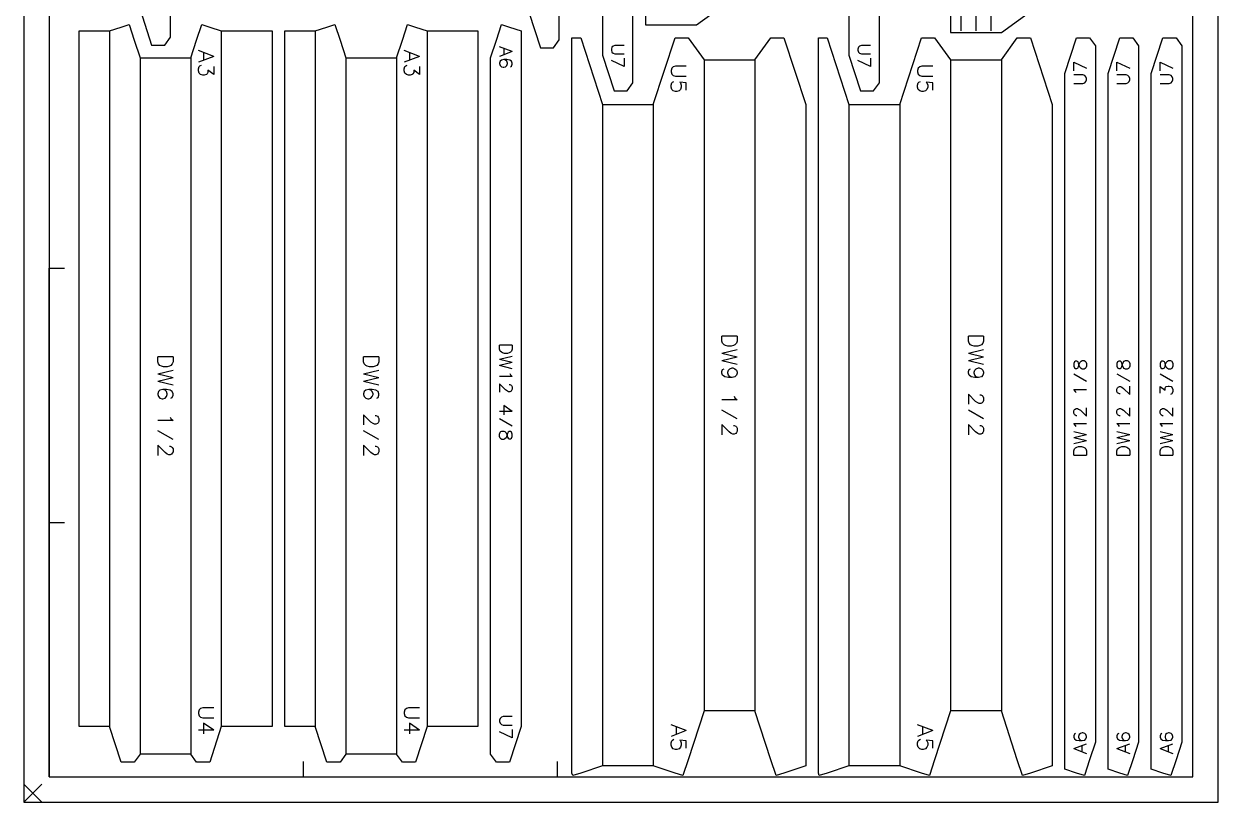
# Model space of a CAD drawing. Extents: x 0 to 235, y 0 to 300.
# Drawn here: x 0 to 235, y 0 to 153 of the extents above; entities that cross this region are included whole.
import ezdxf

# ---------------------------------------------------------------- set-up
doc = ezdxf.new("R2010")
doc.units = 0
for name, color, linetype in [('CORTE', 1, 'Continuous'), ('EJE', 4, 'Continuous'), ('PLIEGUE', 3, 'Continuous'), ('REFERENCIA', 8, 'Continuous'), ('ROTULO', 5, 'Continuous')]:
    doc.layers.add(name, color=color, linetype=linetype)

msp = doc.modelspace()

# ---------------------------------------------------------------- linework, layer by layer
at = {"layer": 'CORTE', "color": 1, "linetype": 'CONTINUOUS'}
for points in [[(22.85, 292.6652), (22.85, 155.8472), (25.1338, 148.85), (25.1338, 148.85), (26.6983, 148.85), (27.7177, 148.85), (27.7177, 148.85), (28.85, 150.4106), (28.85, 287.3289), (27.7177, 290.798), (27.7177, 290.798), (26.6983, 293.9212), (26.6983, 293.9212), (25.1338, 293.4106)], [(99.35, 292.1652), (99.35, 155.3472), (101.6338, 148.35), (101.6338, 148.35), (103.1983, 148.35), (104.2177, 148.35), (104.2177, 148.35), (105.35, 149.9106), (105.35, 286.8289), (104.2177, 290.298), (104.2177, 290.298), (103.1983, 293.4212), (103.1983, 293.4212), (101.6338, 292.9106)], [(113.85, 283.6652), (113.85, 146.8472), (116.1338, 139.85), (116.1338, 139.85), (117.6983, 139.85), (118.7177, 139.85), (118.7177, 139.85), (119.85, 141.4106), (119.85, 278.3289), (118.7177, 281.798), (118.7177, 281.798), (117.6983, 284.9212), (117.6983, 284.9212), (116.1338, 284.4106)], [(162.35, 283.6652), (162.35, 146.8472), (164.6338, 139.85), (164.6338, 139.85), (166.1983, 139.85), (167.2177, 139.85), (167.2177, 139.85), (168.35, 141.4106), (168.35, 278.3289), (167.2177, 281.798), (167.2177, 281.798), (166.1983, 284.9212), (166.1983, 284.9212), (164.6338, 284.4106)], [(122.35, 198.85), (122.35, 152.85), (132.35, 152.85), (147.65, 163.95), (150.75, 173.45), (151.35, 176.35), (147.05, 189.65), (132.35, 198.85)], [(182.35, 197.35), (182.35, 151.35), (192.35, 151.35), (207.65, 162.45), (210.75, 171.95), (211.35, 174.85), (207.05, 188.15), (192.35, 197.35)], [(48.85, 151.6652), (48.85, 14.8472), (38.85, 14.8472), (38.85, 14.8472), (36.5662, 7.85), (36.5662, 7.85), (35.0017, 7.85), (33.9823, 7.85), (33.9823, 7.85), (32.85, 9.4106), (32.85, 9.4106), (22.85, 9.4106), (22.85, 9.4106), (21.7177, 7.85), (21.7177, 7.85), (20.6983, 7.85), (19.1338, 7.85), (19.1338, 7.85), (16.85, 14.8472), (16.85, 14.8472), (10.85, 14.8472), (10.85, 151.6652), (16.85, 151.6652), (19.1338, 152.4106), (20.6983, 152.9212), (20.6983, 152.9212), (21.7177, 149.798), (21.7177, 149.798), (22.85, 146.3289), (22.85, 146.3289), (32.85, 146.3289), (32.85, 146.3289), (33.9823, 149.798), (33.9823, 149.798), (35.0017, 152.9212), (35.0017, 152.9212), (36.5662, 152.4106), (38.85, 151.6652)], [(89.35, 151.6652), (89.35, 14.8472), (79.35, 14.8472), (79.35, 14.8472), (77.0662, 7.85), (77.0662, 7.85), (75.5017, 7.85), (74.4823, 7.85), (74.4823, 7.85), (73.35, 9.4106), (73.35, 9.4106), (63.35, 9.4106), (63.35, 9.4106), (62.2177, 7.85), (62.2177, 7.85), (61.1983, 7.85), (59.6338, 7.85), (59.6338, 7.85), (57.35, 14.8472), (57.35, 14.8472), (51.35, 14.8472), (51.35, 151.6652), (57.35, 151.6652), (59.6338, 152.4106), (61.1983, 152.9212), (61.1983, 152.9212), (62.2177, 149.798), (62.2177, 149.798), (63.35, 146.3289), (63.35, 146.3289), (73.35, 146.3289), (73.35, 146.3289), (74.4823, 149.798), (74.4823, 149.798), (75.5017, 152.9212), (75.5017, 152.9212), (77.0662, 152.4106), (79.35, 151.6652)], [(97.85, 151.6652), (97.85, 14.8472), (95.5662, 7.85), (95.5662, 7.85), (94.0017, 7.85), (92.9823, 7.85), (92.9823, 7.85), (91.85, 9.4106), (91.85, 146.3289), (92.9823, 149.798), (92.9823, 149.798), (94.0017, 152.9212), (94.0017, 152.9212), (95.5662, 152.4106)], [(153.85, 137.1486), (153.85, 7.1111), (149.5662, 5.7129), (148.0017, 5.2022), (148.0017, 5.2022), (146.9823, 8.3255), (146.9823, 8.3255), (143.85, 17.9223), (143.85, 17.9223), (133.85, 17.9223), (133.85, 17.9223), (130.7177, 8.3255), (130.7177, 8.3255), (129.6983, 5.2022), (129.6983, 5.2022), (128.1338, 5.7129), (123.85, 7.1111), (113.85, 7.1111), (109.5662, 5.7129), (108.0017, 5.2022), (108.0017, 5.2022), (107.85, 5.667), (107.85, 150.2735), (108.0017, 150.2735), (109.5662, 150.2735), (109.5662, 150.2735), (113.85, 137.1486), (113.85, 137.1486), (123.85, 137.1486), (123.85, 137.1486), (128.1338, 150.2735), (128.1338, 150.2735), (129.6983, 150.2735), (130.7177, 150.2735), (130.7177, 150.2735), (133.85, 145.9562), (133.85, 145.9562), (143.85, 145.9562), (143.85, 145.9562), (146.9823, 150.2735), (146.9823, 150.2735), (148.0017, 150.2735), (149.5662, 150.2735), (149.5662, 150.2735)], [(202.35, 137.1486), (202.35, 7.1111), (198.0662, 5.7129), (196.5017, 5.2022), (196.5017, 5.2022), (195.4823, 8.3255), (195.4823, 8.3255), (192.35, 17.9223), (192.35, 17.9223), (182.35, 17.9223), (182.35, 17.9223), (179.2177, 8.3255), (179.2177, 8.3255), (178.1983, 5.2022), (178.1983, 5.2022), (176.6338, 5.7129), (172.35, 7.1111), (162.35, 7.1111), (158.0662, 5.7129), (156.5017, 5.2022), (156.5017, 5.2022), (156.35, 5.667), (156.35, 150.2735), (156.5017, 150.2735), (158.0662, 150.2735), (158.0662, 150.2735), (162.35, 137.1486), (162.35, 137.1486), (172.35, 137.1486), (172.35, 137.1486), (176.6338, 150.2735), (176.6338, 150.2735), (178.1983, 150.2735), (179.2177, 150.2735), (179.2177, 150.2735), (182.35, 145.9562), (182.35, 145.9562), (192.35, 145.9562), (192.35, 145.9562), (195.4823, 150.2735), (195.4823, 150.2735), (196.5017, 150.2735), (198.0662, 150.2735), (198.0662, 150.2735)], [(204.85, 6.4583), (204.85, 143.2763), (207.1338, 150.2735), (207.1338, 150.2735), (208.6983, 150.2735), (209.7177, 150.2735), (209.7177, 150.2735), (210.85, 148.7129), (210.85, 11.7946), (209.7177, 8.3255), (209.7177, 8.3255), (208.6983, 5.2022), (208.6983, 5.2022), (207.1338, 5.7129)], [(213.35, 6.4583), (213.35, 143.2763), (215.6338, 150.2735), (215.6338, 150.2735), (217.1983, 150.2735), (218.2177, 150.2735), (218.2177, 150.2735), (219.35, 148.7129), (219.35, 11.7946), (218.2177, 8.3255), (218.2177, 8.3255), (217.1983, 5.2022), (217.1983, 5.2022), (215.6338, 5.7129)], [(221.85, 6.4583), (221.85, 143.2763), (224.1338, 150.2735), (224.1338, 150.2735), (225.6983, 150.2735), (226.7177, 150.2735), (226.7177, 150.2735), (227.85, 148.7129), (227.85, 11.7946), (226.7177, 8.3255), (226.7177, 8.3255), (225.6983, 5.2022), (225.6983, 5.2022), (224.1338, 5.7129)]]:
    msp.add_lwpolyline(points, close=True, dxfattribs=at)
at = {"layer": 'EJE', "color": 4, "linetype": 'CONTINUOUS'}
for p, q in [((184.35, 197.05), (184.35, 151.65)), ((190.35, 151.65), (190.35, 173.3708))]:
    msp.add_line(p, q, dxfattribs=at)
msp.add_lwpolyline([(187.35, 174.35), (187.35, 172.85), (187.35, 151.65)], dxfattribs=at)
at = {"layer": 'PLIEGUE', "color": 3, "linetype": 'CONTINUOUS'}
for p, q in [((16.85, 151.6652), (16.85, 14.8472)), ((38.85, 151.6652), (38.85, 14.8472)), ((57.35, 151.6652), (57.35, 14.8472)), ((79.35, 151.6652), (79.35, 14.8472)), ((22.85, 146.3289), (22.85, 9.4106)), ((32.85, 146.3289), (32.85, 9.4106)), ((63.35, 146.3289), (63.35, 9.4106)), ((73.35, 146.3289), (73.35, 9.4106)), ((133.85, 145.9562), (133.85, 17.9223)), ((143.85, 145.9562), (143.85, 17.9223)), ((182.35, 145.9562), (182.35, 17.9223)), ((192.35, 145.9562), (192.35, 17.9223)), ((113.85, 137.1486), (113.85, 7.1111)), ((123.85, 137.1486), (123.85, 7.1111)), ((162.35, 137.1486), (162.35, 7.1111)), ((172.35, 137.1486), (172.35, 7.1111))]:
    msp.add_line(p, q, dxfattribs=at)
at = {"layer": 'REFERENCIA', "color": 8, "linetype": 'CONTINUOUS'}
for p, q in [((0, 0), (3.5, 3.5)), ((0, 3.5), (3.5, 0))]:
    msp.add_line(p, q, dxfattribs=at)
for points in [[(0, 0), (235, 0), (235, 300), (0, 300), (0, 0)], [(5, 5), (230, 5), (230, 295), (5, 295), (5, 5)]]:
    msp.add_lwpolyline(points, dxfattribs=at)
at = {"layer": 'ROTULO', "color": 5, "linetype": 'CONTINUOUS'}
for p, q in [((96.1, 147.5905), (93.6, 148.5429)), ((94.4333, 148.1857), (94.4333, 146.9953)), ((37.35, 146.6341), (34.35, 147.7769)), ((37.35, 146.6341), (34.35, 145.4912)), ((35.35, 147.3484), (35.35, 145.9198)), ((77.85, 146.6341), (74.85, 147.7769)), ((77.85, 146.6341), (74.85, 145.4912)), ((75.85, 147.3484), (75.85, 145.9198)), ((96.1, 147.5905), (93.6, 146.6381)), ((118.1, 144.6332), (115.6, 145.8237)), ((118.1, 146.2999), (118.1, 144.6332)), ((166.6, 144.6332), (164.1, 145.8237)), ((166.6, 146.2999), (166.6, 144.6332)), ((206.6, 145.4903), (209.1, 144.2998)), ((206.6, 143.8236), (206.6, 145.4903)), ((215.1, 145.4903), (217.6, 144.2998)), ((215.1, 143.8236), (215.1, 145.4903)), ((223.6, 145.4903), (226.1, 144.2998)), ((223.6, 143.8236), (223.6, 145.4903)), ((5, 5), (5, 105)), ((5, 105), (8, 105)), ((140.35, 91.6536), (137.35, 91.6536)), ((188.85, 91.6536), (185.85, 91.6536)), ((96.1, 89.8737), (93.6, 89.8737)), ((29.35, 87.584), (26.35, 87.584)), ((69.85, 87.584), (66.85, 87.584)), ((96.1, 87.6118), (93.6, 87.0166)), ((96.1, 86.4214), (93.6, 87.0166)), ((140.35, 88.9393), (137.35, 88.225)), ((140.35, 87.5107), (137.35, 88.225)), ((140.35, 87.5107), (137.35, 86.7964)), ((188.85, 88.9393), (185.85, 88.225)), ((188.85, 87.5107), (185.85, 88.225)), ((188.85, 87.5107), (185.85, 86.7964)), ((29.35, 84.8697), (26.35, 84.1555)), ((69.85, 84.8697), (66.85, 84.1555)), ((96.1, 86.4214), (93.6, 85.8261)), ((96.1, 85.2309), (93.6, 85.8261)), ((140.35, 86.0821), (137.35, 86.7964)), ((188.85, 86.0821), (185.85, 86.7964)), ((29.35, 83.4412), (26.35, 84.1555)), ((29.35, 83.4412), (26.35, 82.7269)), ((29.35, 82.0126), (26.35, 82.7269)), ((69.85, 83.4412), (66.85, 84.1555)), ((69.85, 83.4412), (66.85, 82.7269)), ((69.85, 82.0126), (66.85, 82.7269)), ((206.6, 84.2021), (209.1, 82.7736)), ((215.1, 84.2021), (217.6, 82.7736)), ((223.6, 84.2021), (226.1, 82.7736)), ((96.1, 76.7785), (93.6, 76.7785)), ((96.1, 73.9214), (93.6, 75.3499)), ((140.35, 75.3678), (137.35, 77.0821)), ((188.85, 75.3678), (185.85, 77.0821)), ((29.35, 71.2983), (26.35, 73.0126)), ((69.85, 71.2983), (66.85, 73.0126)), ((206.6, 72.8926), (209.1, 72.2974)), ((215.1, 72.8926), (217.6, 72.2974)), ((223.6, 72.8926), (226.1, 72.2974)), ((206.6, 71.7021), (209.1, 72.2974)), ((206.6, 71.7021), (209.1, 71.1069)), ((206.6, 70.5116), (209.1, 71.1069)), ((215.1, 71.7021), (217.6, 72.2974)), ((215.1, 71.7021), (217.6, 71.1069)), ((215.1, 70.5116), (217.6, 71.1069)), ((223.6, 71.7021), (226.1, 72.2974)), ((223.6, 71.7021), (226.1, 71.1069)), ((223.6, 70.5116), (226.1, 71.1069)), ((206.6, 68.2497), (209.1, 68.2497)), ((215.1, 68.2497), (217.6, 68.2497)), ((223.6, 68.2497), (226.1, 68.2497)), ((5, 55), (8, 55)), ((37.35, 14.1134), (34.35, 14.1134)), ((77.85, 14.1134), (74.85, 14.1134)), ((96.1, 14.2999), (96.1, 12.6332)), ((130.35, 14.0609), (127.35, 15.2037)), ((128.35, 14.7751), (128.35, 13.3466)), ((178.85, 14.0609), (175.85, 15.2037)), ((176.85, 14.7751), (176.85, 13.3466)), ((96.1, 12.6332), (93.6, 13.8237)), ((130.35, 14.0609), (127.35, 12.918)), ((178.85, 14.0609), (175.85, 12.918)), ((206.6, 10.533), (209.1, 11.4854)), ((206.6, 10.533), (209.1, 9.5806)), ((208.2667, 9.9378), (208.2667, 11.1282)), ((215.1, 10.533), (217.6, 11.4854)), ((215.1, 10.533), (217.6, 9.5806)), ((216.7667, 9.9378), (216.7667, 11.1282)), ((223.6, 10.533), (226.1, 11.4854)), ((223.6, 10.533), (226.1, 9.5806)), ((225.2667, 9.9378), (225.2667, 11.1282)), ((55, 5), (55, 8)), ((105, 5), (105, 8)), ((5, 5), (105, 5))]:
    msp.add_line(p, q, dxfattribs=at)
for points in [[(118.1, 148.7999), (116.3143, 148.7999), (115.9571, 148.6808), (115.719, 148.4427), (115.6, 148.0856), (115.6, 147.8475), (115.719, 147.4903), (115.9571, 147.2522), (116.3143, 147.1332), (118.1, 147.1332)], [(166.6, 148.7999), (164.8143, 148.7999), (164.4571, 148.6808), (164.219, 148.4427), (164.1, 148.0856), (164.1, 147.8475), (164.219, 147.4903), (164.4571, 147.2522), (164.8143, 147.1332), (166.6, 147.1332)], [(95.7429, 144.6143), (95.981, 144.7334), (96.1, 145.0905), (96.1, 145.3286), (95.981, 145.6857), (95.6238, 145.9238), (95.0286, 146.0429), (94.4333, 146.0429), (93.9571, 145.9238), (93.719, 145.6857), (93.6, 145.3286), (93.6, 145.2095), (93.719, 144.8524), (93.9571, 144.6143), (94.3143, 144.4953), (94.4333, 144.4953), (94.7905, 144.6143), (95.0286, 144.8524), (95.1476, 145.2095), (95.1476, 145.3286), (95.0286, 145.6857), (94.7905, 145.9238), (94.4333, 146.0429)], [(37.35, 144.6341), (37.35, 143.0626), (36.2071, 143.9198), (36.2071, 143.4912), (36.0643, 143.2055), (35.9214, 143.0626), (35.4929, 142.9198), (35.2071, 142.9198), (34.7786, 143.0626), (34.4929, 143.3484), (34.35, 143.7769), (34.35, 144.2055), (34.4929, 144.6341), (34.6357, 144.7769), (34.9214, 144.9198)], [(77.85, 144.6341), (77.85, 143.0626), (76.7071, 143.9198), (76.7071, 143.4912), (76.5643, 143.2055), (76.4214, 143.0626), (75.9929, 142.9198), (75.7071, 142.9198), (75.2786, 143.0626), (74.9929, 143.3484), (74.85, 143.7769), (74.85, 144.2055), (74.9929, 144.6341), (75.1357, 144.7769), (75.4214, 144.9198)], [(130.35, 144.7243), (128.2071, 144.7243), (127.7786, 144.5815), (127.4929, 144.2958), (127.35, 143.8672), (127.35, 143.5815), (127.4929, 143.1529), (127.7786, 142.8672), (128.2071, 142.7243), (130.35, 142.7243)], [(178.85, 144.7243), (176.7071, 144.7243), (176.2786, 144.5815), (175.9929, 144.2958), (175.85, 143.8672), (175.85, 143.5815), (175.9929, 143.1529), (176.2786, 142.8672), (176.7071, 142.7243), (178.85, 142.7243)], [(130.35, 140.0101), (130.35, 141.4386), (129.0643, 141.5815), (129.2071, 141.4386), (129.35, 141.0101), (129.35, 140.5815), (129.2071, 140.1529), (128.9214, 139.8672), (128.4929, 139.7243), (128.2071, 139.7243), (127.7786, 139.8672), (127.4929, 140.1529), (127.35, 140.5815), (127.35, 141.0101), (127.4929, 141.4386), (127.6357, 141.5815), (127.9214, 141.7243)], [(178.85, 140.0101), (178.85, 141.4386), (177.5643, 141.5815), (177.7071, 141.4386), (177.85, 141.0101), (177.85, 140.5815), (177.7071, 140.1529), (177.4214, 139.8672), (176.9929, 139.7243), (176.7071, 139.7243), (176.2786, 139.8672), (175.9929, 140.1529), (175.85, 140.5815), (175.85, 141.0101), (175.9929, 141.4386), (176.1357, 141.5815), (176.4214, 141.7243)], [(206.6, 141.3236), (208.3857, 141.3236), (208.7429, 141.4427), (208.981, 141.6808), (209.1, 142.0379), (209.1, 142.276), (208.981, 142.6332), (208.7429, 142.8713), (208.3857, 142.9903), (206.6, 142.9903)], [(215.1, 141.3236), (216.8857, 141.3236), (217.2429, 141.4427), (217.481, 141.6808), (217.6, 142.0379), (217.6, 142.276), (217.481, 142.6332), (217.2429, 142.8713), (216.8857, 142.9903), (215.1, 142.9903)], [(223.6, 141.3236), (225.3857, 141.3236), (225.7429, 141.4427), (225.981, 141.6808), (226.1, 142.0379), (226.1, 142.276), (225.981, 142.6332), (225.7429, 142.8713), (225.3857, 142.9903), (223.6, 142.9903)], [(140.35, 91.6536), (140.35, 90.6536), (140.2071, 90.225), (139.9214, 89.9393), (139.6357, 89.7964), (139.2071, 89.6536), (138.4929, 89.6536), (138.0643, 89.7964), (137.7786, 89.9393), (137.4929, 90.225), (137.35, 90.6536), (137.35, 91.6536)], [(188.85, 91.6536), (188.85, 90.6536), (188.7071, 90.225), (188.4214, 89.9393), (188.1357, 89.7964), (187.7071, 89.6536), (186.9929, 89.6536), (186.5643, 89.7964), (186.2786, 89.9393), (185.9929, 90.225), (185.85, 90.6536), (185.85, 91.6536)], [(96.1, 89.8737), (96.1, 89.0404), (95.981, 88.6833), (95.7429, 88.4452), (95.5048, 88.3261), (95.1476, 88.2071), (94.5524, 88.2071), (94.1952, 88.3261), (93.9571, 88.4452), (93.719, 88.6833), (93.6, 89.0404), (93.6, 89.8737)], [(29.35, 87.584), (29.35, 86.584), (29.2071, 86.1555), (28.9214, 85.8697), (28.6357, 85.7269), (28.2071, 85.584), (27.4929, 85.584), (27.0643, 85.7269), (26.7786, 85.8697), (26.4929, 86.1555), (26.35, 86.584), (26.35, 87.584)], [(69.85, 87.584), (69.85, 86.584), (69.7071, 86.1555), (69.4214, 85.8697), (69.1357, 85.7269), (68.7071, 85.584), (67.9929, 85.584), (67.5643, 85.7269), (67.2786, 85.8697), (66.9929, 86.1555), (66.85, 86.584), (66.85, 87.584)], [(139.35, 83.5107), (138.9214, 83.6536), (138.6357, 83.9393), (138.4929, 84.3678), (138.4929, 84.5107), (138.6357, 84.9393), (138.9214, 85.225), (139.35, 85.3678), (139.4929, 85.3678), (139.9214, 85.225), (140.2071, 84.9393), (140.35, 84.5107), (140.35, 84.3678), (140.2071, 83.9393), (139.9214, 83.6536), (139.35, 83.5107), (138.6357, 83.5107), (137.9214, 83.6536), (137.4929, 83.9393), (137.35, 84.3678), (137.35, 84.6536), (137.4929, 85.0821), (137.7786, 85.225)], [(187.85, 83.5107), (187.4214, 83.6536), (187.1357, 83.9393), (186.9929, 84.3678), (186.9929, 84.5107), (187.1357, 84.9393), (187.4214, 85.225), (187.85, 85.3678), (187.9929, 85.3678), (188.4214, 85.225), (188.7071, 84.9393), (188.85, 84.5107), (188.85, 84.3678), (188.7071, 83.9393), (188.4214, 83.6536), (187.85, 83.5107), (187.1357, 83.5107), (186.4214, 83.6536), (185.9929, 83.9393), (185.85, 84.3678), (185.85, 84.6536), (185.9929, 85.0821), (186.2786, 85.225)], [(206.6, 85.7497), (206.719, 85.3926), (206.9571, 85.2736), (207.1952, 85.2736), (207.4333, 85.3926), (207.5524, 85.6307), (207.6714, 86.1069), (207.7905, 86.464), (208.0286, 86.7021), (208.2667, 86.8212), (208.6238, 86.8212), (208.8619, 86.7021), (208.981, 86.5831), (209.1, 86.2259), (209.1, 85.7497), (208.981, 85.3926), (208.8619, 85.2736), (208.6238, 85.1545), (208.2667, 85.1545), (208.0286, 85.2736), (207.7905, 85.5116), (207.6714, 85.8688), (207.5524, 86.345), (207.4333, 86.5831), (207.1952, 86.7021), (206.9571, 86.7021), (206.719, 86.5831), (206.6, 86.2259), (206.6, 85.7497)], [(215.1, 85.7497), (215.219, 85.3926), (215.4571, 85.2736), (215.6952, 85.2736), (215.9333, 85.3926), (216.0524, 85.6307), (216.1714, 86.1069), (216.2905, 86.464), (216.5286, 86.7021), (216.7667, 86.8212), (217.1238, 86.8212), (217.3619, 86.7021), (217.481, 86.5831), (217.6, 86.2259), (217.6, 85.7497), (217.481, 85.3926), (217.3619, 85.2736), (217.1238, 85.1545), (216.7667, 85.1545), (216.5286, 85.2736), (216.2905, 85.5116), (216.1714, 85.8688), (216.0524, 86.345), (215.9333, 86.5831), (215.6952, 86.7021), (215.4571, 86.7021), (215.219, 86.5831), (215.1, 86.2259), (215.1, 85.7497)], [(223.6, 85.7497), (223.719, 85.3926), (223.9571, 85.2736), (224.1952, 85.2736), (224.4333, 85.3926), (224.5524, 85.6307), (224.6714, 86.1069), (224.7905, 86.464), (225.0286, 86.7021), (225.2667, 86.8212), (225.6238, 86.8212), (225.8619, 86.7021), (225.981, 86.5831), (226.1, 86.2259), (226.1, 85.7497), (225.981, 85.3926), (225.8619, 85.2736), (225.6238, 85.1545), (225.2667, 85.1545), (225.0286, 85.2736), (224.7905, 85.5116), (224.6714, 85.8688), (224.5524, 86.345), (224.4333, 86.5831), (224.1952, 86.7021), (223.9571, 86.7021), (223.719, 86.5831), (223.6, 86.2259), (223.6, 85.7497)], [(95.6238, 84.2785), (95.7429, 84.0404), (96.1, 83.6833), (93.6, 83.6833)], [(95.5048, 82.1357), (95.6238, 82.1357), (95.8619, 82.0166), (95.981, 81.8976), (96.1, 81.6595), (96.1, 81.1833), (95.981, 80.9452), (95.8619, 80.8261), (95.6238, 80.7071), (95.3857, 80.7071), (95.1476, 80.8261), (94.7905, 81.0642), (93.6, 82.2547), (93.6, 80.588)], [(28.9214, 79.4412), (29.2071, 79.584), (29.35, 80.0126), (29.35, 80.2983), (29.2071, 80.7269), (28.7786, 81.0126), (28.0643, 81.1555), (27.35, 81.1555), (26.7786, 81.0126), (26.4929, 80.7269), (26.35, 80.2983), (26.35, 80.1555), (26.4929, 79.7269), (26.7786, 79.4412), (27.2071, 79.2983), (27.35, 79.2983), (27.7786, 79.4412), (28.0643, 79.7269), (28.2071, 80.1555), (28.2071, 80.2983), (28.0643, 80.7269), (27.7786, 81.0126), (27.35, 81.1555)], [(69.4214, 79.4412), (69.7071, 79.584), (69.85, 80.0126), (69.85, 80.2983), (69.7071, 80.7269), (69.2786, 81.0126), (68.5643, 81.1555), (67.85, 81.1555), (67.2786, 81.0126), (66.9929, 80.7269), (66.85, 80.2983), (66.85, 80.1555), (66.9929, 79.7269), (67.2786, 79.4412), (67.7071, 79.2983), (67.85, 79.2983), (68.2786, 79.4412), (68.5643, 79.7269), (68.7071, 80.1555), (68.7071, 80.2983), (68.5643, 80.7269), (68.2786, 81.0126), (67.85, 81.1555)], [(188.1357, 80.0821), (188.2786, 80.0821), (188.5643, 79.9393), (188.7071, 79.7964), (188.85, 79.5107), (188.85, 78.9393), (188.7071, 78.6536), (188.5643, 78.5107), (188.2786, 78.3678), (187.9929, 78.3678), (187.7071, 78.5107), (187.2786, 78.7964), (185.85, 80.225), (185.85, 78.225)], [(207.0762, 80.5116), (206.9571, 80.7497), (206.6, 81.1069), (209.1, 81.1069)], [(215.6952, 80.2736), (215.5762, 80.2736), (215.3381, 80.3926), (215.219, 80.5116), (215.1, 80.7497), (215.1, 81.2259), (215.219, 81.464), (215.3381, 81.5831), (215.5762, 81.7021), (215.8143, 81.7021), (216.0524, 81.5831), (216.4095, 81.345), (217.6, 80.1545), (217.6, 81.8212)], [(223.6, 80.3926), (223.6, 81.7021), (224.5524, 80.9878), (224.5524, 81.345), (224.6714, 81.5831), (224.7905, 81.7021), (225.1476, 81.8212), (225.3857, 81.8212), (225.7429, 81.7021), (225.981, 81.464), (226.1, 81.1069), (226.1, 80.7497), (225.981, 80.3926), (225.8619, 80.2736), (225.6238, 80.1545)], [(96.1, 76.7785), (94.4333, 77.969), (94.4333, 76.1833)], [(139.7786, 79.7964), (139.9214, 79.5107), (140.35, 79.0821), (137.35, 79.0821)], [(28.7786, 75.7269), (28.9214, 75.4412), (29.35, 75.0126), (26.35, 75.0126)], [(69.1357, 76.0126), (69.2786, 76.0126), (69.5643, 75.8697), (69.7071, 75.7269), (69.85, 75.4412), (69.85, 74.8697), (69.7071, 74.584), (69.5643, 74.4412), (69.2786, 74.2983), (68.9929, 74.2983), (68.7071, 74.4412), (68.2786, 74.7269), (66.85, 76.1555), (66.85, 74.1555)], [(207.1952, 75.9878), (207.0762, 75.9878), (206.8381, 76.1069), (206.719, 76.2259), (206.6, 76.464), (206.6, 76.9402), (206.719, 77.1783), (206.8381, 77.2974), (207.0762, 77.4164), (207.3143, 77.4164), (207.5524, 77.2974), (207.9095, 77.0593), (209.1, 75.8688), (209.1, 77.5355)], [(215.6952, 75.9878), (215.5762, 75.9878), (215.3381, 76.1069), (215.219, 76.2259), (215.1, 76.464), (215.1, 76.9402), (215.219, 77.1783), (215.3381, 77.2974), (215.5762, 77.4164), (215.8143, 77.4164), (216.0524, 77.2974), (216.4095, 77.0593), (217.6, 75.8688), (217.6, 77.5355)], [(224.1952, 75.9878), (224.0762, 75.9878), (223.8381, 76.1069), (223.719, 76.2259), (223.6, 76.464), (223.6, 76.9402), (223.719, 77.1783), (223.8381, 77.2974), (224.0762, 77.4164), (224.3143, 77.4164), (224.5524, 77.2974), (224.9095, 77.0593), (226.1, 75.8688), (226.1, 77.5355)], [(96.1, 72.3737), (95.981, 72.7309), (95.7429, 72.8499), (95.5048, 72.8499), (95.2667, 72.7309), (95.1476, 72.4928), (95.0286, 72.0166), (94.9095, 71.6595), (94.6714, 71.4214), (94.4333, 71.3023), (94.0762, 71.3023), (93.8381, 71.4214), (93.719, 71.5404), (93.6, 71.8976), (93.6, 72.3737), (93.719, 72.7309), (93.8381, 72.8499), (94.0762, 72.969), (94.4333, 72.969), (94.6714, 72.8499), (94.9095, 72.6118), (95.0286, 72.2547), (95.1476, 71.7785), (95.2667, 71.5404), (95.5048, 71.4214), (95.7429, 71.4214), (95.981, 71.5404), (96.1, 71.8976), (96.1, 72.3737)], [(139.6357, 74.0821), (139.7786, 74.0821), (140.0643, 73.9393), (140.2071, 73.7964), (140.35, 73.5107), (140.35, 72.9393), (140.2071, 72.6536), (140.0643, 72.5107), (139.7786, 72.3678), (139.4929, 72.3678), (139.2071, 72.5107), (138.7786, 72.7964), (137.35, 74.225), (137.35, 72.225)], [(188.1357, 74.0821), (188.2786, 74.0821), (188.5643, 73.9393), (188.7071, 73.7964), (188.85, 73.5107), (188.85, 72.9393), (188.7071, 72.6536), (188.5643, 72.5107), (188.2786, 72.3678), (187.9929, 72.3678), (187.7071, 72.5107), (187.2786, 72.7964), (185.85, 74.225), (185.85, 72.225)], [(207.0762, 73.845), (206.9571, 74.0831), (206.6, 74.4402), (209.1, 74.4402)], [(215.5762, 73.845), (215.4571, 74.0831), (215.1, 74.4402), (217.6, 74.4402)], [(224.0762, 73.845), (223.9571, 74.0831), (223.6, 74.4402), (226.1, 74.4402)], [(28.6357, 70.0126), (28.7786, 70.0126), (29.0643, 69.8697), (29.2071, 69.7269), (29.35, 69.4412), (29.35, 68.8697), (29.2071, 68.584), (29.0643, 68.4412), (28.7786, 68.2983), (28.4929, 68.2983), (28.2071, 68.4412), (27.7786, 68.7269), (26.35, 70.1555), (26.35, 68.1555)], [(69.1357, 70.0126), (69.2786, 70.0126), (69.5643, 69.8697), (69.7071, 69.7269), (69.85, 69.4412), (69.85, 68.8697), (69.7071, 68.584), (69.5643, 68.4412), (69.2786, 68.2983), (68.9929, 68.2983), (68.7071, 68.4412), (68.2786, 68.7269), (66.85, 70.1555), (66.85, 68.1555)], [(206.6, 68.2497), (206.6, 69.0831), (206.719, 69.4402), (206.9571, 69.6783), (207.1952, 69.7974), (207.5524, 69.9164), (208.1476, 69.9164), (208.5048, 69.7974), (208.7429, 69.6783), (208.981, 69.4402), (209.1, 69.0831), (209.1, 68.2497)], [(215.1, 68.2497), (215.1, 69.0831), (215.219, 69.4402), (215.4571, 69.6783), (215.6952, 69.7974), (216.0524, 69.9164), (216.6476, 69.9164), (217.0048, 69.7974), (217.2429, 69.6783), (217.481, 69.4402), (217.6, 69.0831), (217.6, 68.2497)], [(223.6, 68.2497), (223.6, 69.0831), (223.719, 69.4402), (223.9571, 69.6783), (224.1952, 69.7974), (224.5524, 69.9164), (225.1476, 69.9164), (225.5048, 69.7974), (225.7429, 69.6783), (225.981, 69.4402), (226.1, 69.0831), (226.1, 68.2497)], [(37.35, 18.542), (35.2071, 18.542), (34.7786, 18.3991), (34.4929, 18.1134), (34.35, 17.6849), (34.35, 17.3991), (34.4929, 16.9706), (34.7786, 16.6849), (35.2071, 16.542), (37.35, 16.542)], [(77.85, 18.542), (75.7071, 18.542), (75.2786, 18.3991), (74.9929, 18.1134), (74.85, 17.6849), (74.85, 17.3991), (74.9929, 16.9706), (75.2786, 16.6849), (75.7071, 16.542), (77.85, 16.542)], [(96.1, 16.7999), (94.3143, 16.7999), (93.9571, 16.6808), (93.719, 16.4427), (93.6, 16.0856), (93.6, 15.8475), (93.719, 15.4903), (93.9571, 15.2522), (94.3143, 15.1332), (96.1, 15.1332)], [(37.35, 14.1134), (35.35, 15.542), (35.35, 13.3991)], [(77.85, 14.1134), (75.85, 15.542), (75.85, 13.3991)], [(130.35, 10.6323), (130.35, 12.0609), (129.0643, 12.2037), (129.2071, 12.0609), (129.35, 11.6323), (129.35, 11.2037), (129.2071, 10.7751), (128.9214, 10.4894), (128.4929, 10.3466), (128.2071, 10.3466), (127.7786, 10.4894), (127.4929, 10.7751), (127.35, 11.2037), (127.35, 11.6323), (127.4929, 12.0609), (127.6357, 12.2037), (127.9214, 12.3466)], [(178.85, 10.6323), (178.85, 12.0609), (177.5643, 12.2037), (177.7071, 12.0609), (177.85, 11.6323), (177.85, 11.2037), (177.7071, 10.7751), (177.4214, 10.4894), (176.9929, 10.3466), (176.7071, 10.3466), (176.2786, 10.4894), (175.9929, 10.7751), (175.85, 11.2037), (175.85, 11.6323), (175.9929, 12.0609), (176.1357, 12.2037), (176.4214, 12.3466)], [(206.9571, 13.5092), (206.719, 13.3901), (206.6, 13.033), (206.6, 12.7949), (206.719, 12.4378), (207.0762, 12.1997), (207.6714, 12.0806), (208.2667, 12.0806), (208.7429, 12.1997), (208.981, 12.4378), (209.1, 12.7949), (209.1, 12.9139), (208.981, 13.2711), (208.7429, 13.5092), (208.3857, 13.6282), (208.2667, 13.6282), (207.9095, 13.5092), (207.6714, 13.2711), (207.5524, 12.9139), (207.5524, 12.7949), (207.6714, 12.4378), (207.9095, 12.1997), (208.2667, 12.0806)], [(215.4571, 13.5092), (215.219, 13.3901), (215.1, 13.033), (215.1, 12.7949), (215.219, 12.4378), (215.5762, 12.1997), (216.1714, 12.0806), (216.7667, 12.0806), (217.2429, 12.1997), (217.481, 12.4378), (217.6, 12.7949), (217.6, 12.9139), (217.481, 13.2711), (217.2429, 13.5092), (216.8857, 13.6282), (216.7667, 13.6282), (216.4095, 13.5092), (216.1714, 13.2711), (216.0524, 12.9139), (216.0524, 12.7949), (216.1714, 12.4378), (216.4095, 12.1997), (216.7667, 12.0806)], [(223.9571, 13.5092), (223.719, 13.3901), (223.6, 13.033), (223.6, 12.7949), (223.719, 12.4378), (224.0762, 12.1997), (224.6714, 12.0806), (225.2667, 12.0806), (225.7429, 12.1997), (225.981, 12.4378), (226.1, 12.7949), (226.1, 12.9139), (225.981, 13.2711), (225.7429, 13.5092), (225.3857, 13.6282), (225.2667, 13.6282), (224.9095, 13.5092), (224.6714, 13.2711), (224.5524, 12.9139), (224.5524, 12.7949), (224.6714, 12.4378), (224.9095, 12.1997), (225.2667, 12.0806)]]:
    msp.add_lwpolyline(points, dxfattribs=at)

doc.saveas('drawing.dxf')
